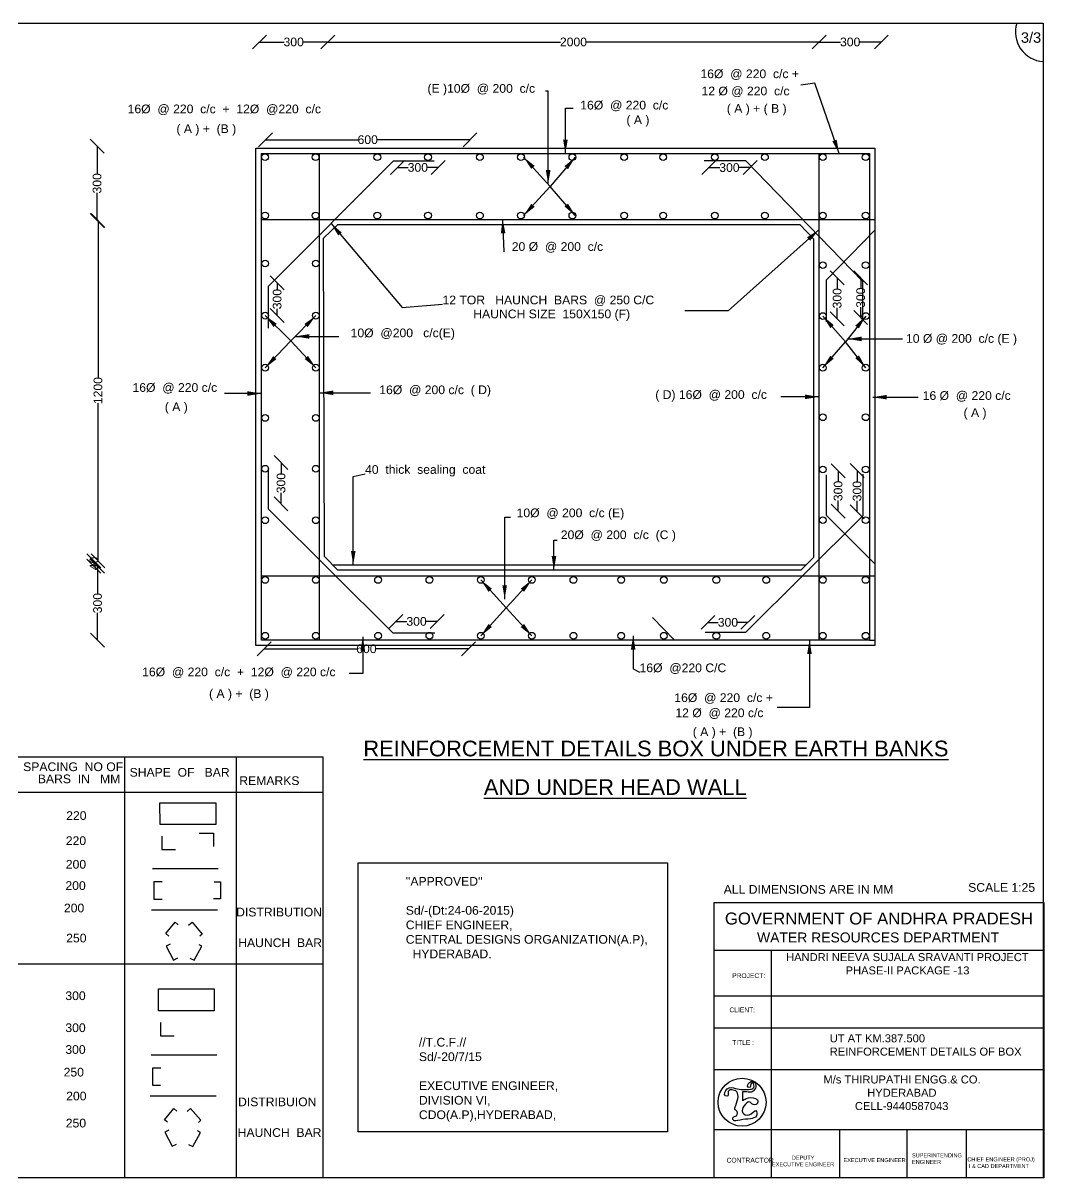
# Model space of a CAD drawing. Header units: millimetres. Extents: x 6083 to 11890, y 1796 to 5113.
# Drawn here: x 8959 to 11890, y 1796 to 5113 of the extents above; entities that cross this region are included whole.
import ezdxf

# ---------------------------------------------------------------- set-up
doc = ezdxf.new("R2010")
doc.units = ezdxf.units.MM
doc.header["$MEASUREMENT"] = 0
for name, color, linetype in [('DIMENSIONS', 7, 'Continuous'), ('DRAWING', 7, 'Continuous'), ('REF', 2, 'Continuous'), ('TEXT', 1, 'Continuous')]:
    doc.layers.add(name, color=color, linetype=linetype)
doc.styles.get("Standard").update_dxf_attribs({"font": 'arial.ttf', "height": 25})
doc.dimstyles.get("Standard").update_dxf_attribs({"dimtxt": 25, "dimasz": 40, "dimexe": 0.18, "dimexo": 0.0625, "dimgap": 0.09, "dimtad": 0, "dimdec": 0, "dimzin": 0, "dimdsep": 46, "dimtxsty": 'Standard', "dimblk": 'OBLIQUE', "dimcen": 0.09, "dimse1": 1, "dimse2": 1, "dimadec": 0, "dimazin": 0, "dimtfac": 1, "dimtdec": 0, "dimtofl": 0, "dimtmove": 0, "dimatfit": 3, "dimfxl": 1, "dimtolj": 1, "dimtzin": 0, "dimarcsym": 0})

# ---------------------------------------------------------------- blocks, each defined once
blk = doc.blocks.new('_Oblique')
at = {"color": 0, "linetype": 'ByBlock', "lineweight": -2}
blk.add_line((-0.5, -0.5), (0.5, 0.5), dxfattribs=at)
blk = doc.blocks.new('*D23')
at = {"layer": 'Defpoints', "color": 0}
for p in [(9638.3, 5058.4), (9834.3, 5058.4), (9834.3, 5058.4)]:
    blk.add_point(p, dxfattribs=at)
at = {"layer": 'DIMENSIONS', "color": 0, "lineweight": -2}
for p, q in [((9638.3, 5058.4), (9708.6, 5058.4)), ((9834.3, 5058.4), (9763.9, 5058.4))]:
    blk.add_line(p, q, dxfattribs=at)
at = {"layer": 'DIMENSIONS', "color": 0, "lineweight": -2, "xscale": 40, "yscale": 40, "zscale": 40, "rotation": 180}
blk.add_blockref('_Oblique', (9638.3, 5058.4), dxfattribs=at)
at = {"layer": 'DIMENSIONS', "color": 0, "lineweight": -2, "xscale": 40, "yscale": 40, "zscale": 40}
blk.add_blockref('_Oblique', (9834.3, 5058.4), dxfattribs=at)
at = {"layer": 'DIMENSIONS', "color": 0, "insert": (9736.3, 5058.4), "char_height": 25, "attachment_point": 5}
blk.add_mtext('\\A1;300', dxfattribs=at)
blk = doc.blocks.new('*D24')
at = {"layer": 'Defpoints', "color": 0}
for p in [(9834.3, 5058.4), (11244.8, 5058.4), (11244.8, 5058.4)]:
    blk.add_point(p, dxfattribs=at)
at = {"layer": 'DIMENSIONS', "color": 0, "lineweight": -2}
for p, q in [((9834.3, 5058.4), (10502, 5058.4)), ((11244.8, 5058.4), (10577.2, 5058.4))]:
    blk.add_line(p, q, dxfattribs=at)
at = {"layer": 'DIMENSIONS', "color": 0, "lineweight": -2, "xscale": 40, "yscale": 40, "zscale": 40, "rotation": 180}
blk.add_blockref('_Oblique', (9834.3, 5058.4), dxfattribs=at)
at = {"layer": 'DIMENSIONS', "color": 0, "lineweight": -2, "xscale": 40, "yscale": 40, "zscale": 40}
blk.add_blockref('_Oblique', (11244.8, 5058.4), dxfattribs=at)
at = {"layer": 'DIMENSIONS', "color": 0, "insert": (10539.6, 5058.4), "char_height": 25, "attachment_point": 5}
blk.add_mtext('\\A1;2000', dxfattribs=at)
blk = doc.blocks.new('*D25')
at = {"layer": 'Defpoints', "color": 0}
for p in [(11244.8, 5058.4), (11423.6, 5058.4), (11423.6, 5058.4)]:
    blk.add_point(p, dxfattribs=at)
at = {"layer": 'DIMENSIONS', "color": 0, "lineweight": -2}
for p, q in [((11244.8, 5058.4), (11306.6, 5058.4)), ((11423.6, 5058.4), (11361.9, 5058.4))]:
    blk.add_line(p, q, dxfattribs=at)
at = {"layer": 'DIMENSIONS', "color": 0, "lineweight": -2, "xscale": 40, "yscale": 40, "zscale": 40, "rotation": 180}
blk.add_blockref('_Oblique', (11244.8, 5058.4), dxfattribs=at)
at = {"layer": 'DIMENSIONS', "color": 0, "lineweight": -2, "xscale": 40, "yscale": 40, "zscale": 40}
blk.add_blockref('_Oblique', (11423.6, 5058.4), dxfattribs=at)
at = {"layer": 'DIMENSIONS', "color": 0, "insert": (11334.2, 5058.4), "char_height": 25, "attachment_point": 5}
blk.add_mtext('\\A1;300', dxfattribs=at)
blk = doc.blocks.new('*D26')
at = {"layer": 'Defpoints', "color": 0}
for p in [(9172.6, 4759), (9171.8, 4545.9), (9172.6, 4545.9)]:
    blk.add_point(p, dxfattribs=at)
at = {"layer": 'DIMENSIONS', "color": 0, "lineweight": -2}
for p, q in [((9171.8, 4759), (9171.8, 4680.1)), ((9171.8, 4545.9), (9171.8, 4624.8))]:
    blk.add_line(p, q, dxfattribs=at)
at = {"layer": 'DIMENSIONS', "color": 0, "lineweight": -2, "xscale": 40, "yscale": 40, "zscale": 40}
for p, rotation in [((9171.8, 4759), 90), ((9171.8, 4545.9), 270)]:
    blk.add_blockref('_Oblique', p, dxfattribs=dict(at, rotation=rotation))
at = {"layer": 'DIMENSIONS', "color": 0, "insert": (9171.8, 4652.5), "char_height": 25, "attachment_point": 5, "rotation": 90}
blk.add_mtext('\\A1;300', dxfattribs=at)
blk = doc.blocks.new('*D27')
at = {"layer": 'Defpoints', "color": 0}
for p in [(9171.8, 4545.9), (9171.8, 3568.4), (9174.5, 3568.4)]:
    blk.add_point(p, dxfattribs=at)
at = {"layer": 'DIMENSIONS', "color": 0, "lineweight": -2}
for p, q in [((9174.5, 4545.9), (9174.5, 4093.4)), ((9174.5, 3568.4), (9174.5, 4021))]:
    blk.add_line(p, q, dxfattribs=at)
at = {"layer": 'DIMENSIONS', "color": 0, "lineweight": -2, "xscale": 40, "yscale": 40, "zscale": 40}
for p, rotation in [((9174.5, 4545.9), 90), ((9174.5, 3568.4), 270)]:
    blk.add_blockref('_Oblique', p, dxfattribs=dict(at, rotation=rotation))
at = {"layer": 'DIMENSIONS', "color": 0, "insert": (9174.5, 4057.2), "char_height": 25, "attachment_point": 5, "rotation": 90}
blk.add_mtext('\\A1;1200', dxfattribs=at)
blk = doc.blocks.new('*D28')
at = {"layer": 'Defpoints', "color": 0}
for p in [(9162.8, 3553.1), (9174.5, 3568.4), (9174.5, 3553.1)]:
    blk.add_point(p, dxfattribs=at)
at = {"layer": 'DIMENSIONS', "color": 0, "lineweight": -2}
blk.add_line((9162.8, 3568.4), (9162.8, 3553.1), dxfattribs=at)
at = {"layer": 'DIMENSIONS', "color": 0, "lineweight": -2, "xscale": 40, "yscale": 40, "zscale": 40}
for p, rotation in [((9162.8, 3568.4), 90), ((9162.8, 3553.1), 270)]:
    blk.add_blockref('_Oblique', p, dxfattribs=dict(at, rotation=rotation))
at = {"layer": 'DIMENSIONS', "color": 0, "insert": (9162.8, 3560.8), "char_height": 25, "attachment_point": 5, "rotation": 90}
blk.add_mtext('\\A1;40', dxfattribs=at)
blk = doc.blocks.new('*D29')
at = {"layer": 'Defpoints', "color": 0}
for p in [(9174.5, 3553.1), (9173.3, 3340.4), (9174.5, 3340.4)]:
    blk.add_point(p, dxfattribs=at)
at = {"layer": 'DIMENSIONS', "color": 0, "lineweight": -2}
for p, q in [((9173.3, 3553.1), (9173.3, 3474.4)), ((9173.3, 3340.4), (9173.3, 3419.1))]:
    blk.add_line(p, q, dxfattribs=at)
at = {"layer": 'DIMENSIONS', "color": 0, "lineweight": -2, "xscale": 40, "yscale": 40, "zscale": 40}
for p, rotation in [((9173.3, 3553.1), 90), ((9173.3, 3340.4), 270)]:
    blk.add_blockref('_Oblique', p, dxfattribs=dict(at, rotation=rotation))
at = {"layer": 'DIMENSIONS', "color": 0, "insert": (9173.3, 3446.8), "char_height": 25, "attachment_point": 5, "rotation": 90}
blk.add_mtext('\\A1;300', dxfattribs=at)
blk = doc.blocks.new('*D30')
at = {"layer": 'Defpoints', "color": 0}
for p in [(9655.2, 4781.1), (10242.6, 4781.1), (10242.6, 4777.8)]:
    blk.add_point(p, dxfattribs=at)
at = {"layer": 'DIMENSIONS', "color": 0, "lineweight": -2}
for p, q in [((9655.2, 4777.8), (9921.2, 4777.8)), ((10242.6, 4777.8), (9976.6, 4777.8))]:
    blk.add_line(p, q, dxfattribs=at)
at = {"layer": 'DIMENSIONS', "color": 0, "lineweight": -2, "xscale": 40, "yscale": 40, "zscale": 40, "rotation": 180}
blk.add_blockref('_Oblique', (9655.2, 4777.8), dxfattribs=at)
at = {"layer": 'DIMENSIONS', "color": 0, "lineweight": -2, "xscale": 40, "yscale": 40, "zscale": 40}
blk.add_blockref('_Oblique', (10242.6, 4777.8), dxfattribs=at)
at = {"layer": 'DIMENSIONS', "color": 0, "insert": (9948.9, 4777.8), "char_height": 25, "attachment_point": 5}
blk.add_mtext('\\A1;600', dxfattribs=at)
blk = doc.blocks.new('*D40')
at = {"layer": 'Defpoints', "color": 0}
for p in [(10034.5, 4726.3), (10151.1, 4726.3), (10151.1, 4698.1)]:
    blk.add_point(p, dxfattribs=at)
at = {"layer": 'DIMENSIONS', "color": 0, "lineweight": -2}
for p, q in [((10034.5, 4698.1), (10065.1, 4698.1)), ((10151.1, 4698.1), (10120.4, 4698.1))]:
    blk.add_line(p, q, dxfattribs=at)
at = {"layer": 'DIMENSIONS', "color": 0, "lineweight": -2, "xscale": 40, "yscale": 40, "zscale": 40, "rotation": 180}
blk.add_blockref('_Oblique', (10034.5, 4698.1), dxfattribs=at)
at = {"layer": 'DIMENSIONS', "color": 0, "lineweight": -2, "xscale": 40, "yscale": 40, "zscale": 40}
blk.add_blockref('_Oblique', (10151.1, 4698.1), dxfattribs=at)
at = {"layer": 'DIMENSIONS', "color": 0, "insert": (10092.8, 4698.1), "char_height": 25, "attachment_point": 5}
blk.add_mtext('\\A1;300', dxfattribs=at)
blk = doc.blocks.new('*D41')
at = {"layer": 'Defpoints', "color": 0}
for p in [(9675.5, 4367), (9675.5, 4273), (9688.8, 4273)]:
    blk.add_point(p, dxfattribs=at)
at = {"layer": 'DIMENSIONS', "color": 0, "lineweight": -2}
for p, q in [((9688.8, 4367), (9688.8, 4347.6)), ((9688.8, 4273), (9688.8, 4292.3))]:
    blk.add_line(p, q, dxfattribs=at)
at = {"layer": 'DIMENSIONS', "color": 0, "lineweight": -2, "xscale": 40, "yscale": 40, "zscale": 40}
for p, rotation in [((9688.8, 4367), 90), ((9688.8, 4273), 270)]:
    blk.add_blockref('_Oblique', p, dxfattribs=dict(at, rotation=rotation))
at = {"layer": 'DIMENSIONS', "color": 0, "insert": (9688.8, 4320), "char_height": 25, "attachment_point": 5, "rotation": 90}
blk.add_mtext('\\A1;300', dxfattribs=at)
blk = doc.blocks.new('*D31')
at = {"layer": 'Defpoints', "color": 0}
for p in [(9700.4, 3850.9), (9700, 3732.3), (9700.4, 3732.3)]:
    blk.add_point(p, dxfattribs=at)
at = {"layer": 'DIMENSIONS', "color": 0, "lineweight": -2}
for p, q in [((9700, 3850.9), (9700, 3819.2)), ((9700, 3732.3), (9700, 3763.9))]:
    blk.add_line(p, q, dxfattribs=at)
at = {"layer": 'DIMENSIONS', "color": 0, "lineweight": -2, "xscale": 40, "yscale": 40, "zscale": 40}
for p, rotation in [((9700, 3850.9), 90), ((9700, 3732.3), 270)]:
    blk.add_blockref('_Oblique', p, dxfattribs=dict(at, rotation=rotation))
at = {"layer": 'DIMENSIONS', "color": 0, "insert": (9700, 3791.6), "char_height": 25, "attachment_point": 5, "rotation": 90}
blk.add_mtext('\\A1;300', dxfattribs=at)
blk = doc.blocks.new('*D32')
at = {"layer": 'Defpoints', "color": 0}
for p in [(10928.3, 4699.6), (11046.8, 4699.6), (11046.8, 4697.7)]:
    blk.add_point(p, dxfattribs=at)
at = {"layer": 'DIMENSIONS', "color": 0, "lineweight": -2}
for p, q in [((10928.3, 4697.7), (10959.9, 4697.7)), ((11046.8, 4697.7), (11015.2, 4697.7))]:
    blk.add_line(p, q, dxfattribs=at)
at = {"layer": 'DIMENSIONS', "color": 0, "lineweight": -2, "xscale": 40, "yscale": 40, "zscale": 40, "rotation": 180}
blk.add_blockref('_Oblique', (10928.3, 4697.7), dxfattribs=at)
at = {"layer": 'DIMENSIONS', "color": 0, "lineweight": -2, "xscale": 40, "yscale": 40, "zscale": 40}
blk.add_blockref('_Oblique', (11046.8, 4697.7), dxfattribs=at)
at = {"layer": 'DIMENSIONS', "color": 0, "insert": (10987.5, 4697.7), "char_height": 25, "attachment_point": 5}
blk.add_mtext('\\A1;300', dxfattribs=at)
blk = doc.blocks.new('*D33')
at = {"layer": 'Defpoints', "color": 0}
for p in [(11360.9, 4380.9), (11360.9, 4267.3), (11364.3, 4267.3)]:
    blk.add_point(p, dxfattribs=at)
at = {"layer": 'DIMENSIONS', "color": 0, "lineweight": -2}
for p, q in [((11364.3, 4380.9), (11364.3, 4351.8)), ((11364.3, 4267.3), (11364.3, 4296.5))]:
    blk.add_line(p, q, dxfattribs=at)
at = {"layer": 'DIMENSIONS', "color": 0, "lineweight": -2, "xscale": 40, "yscale": 40, "zscale": 40}
for p, rotation in [((11364.3, 4380.9), 90), ((11364.3, 4267.3), 270)]:
    blk.add_blockref('_Oblique', p, dxfattribs=dict(at, rotation=rotation))
at = {"layer": 'DIMENSIONS', "color": 0, "insert": (11364.3, 4324.1), "char_height": 25, "attachment_point": 5, "rotation": 90}
blk.add_mtext('\\A1;300', dxfattribs=at)
blk = doc.blocks.new('*D34')
at = {"layer": 'Defpoints', "color": 0}
for p in [(11297.9, 4381.2), (11296.7, 4263.6), (11297.9, 4263.6)]:
    blk.add_point(p, dxfattribs=at)
at = {"layer": 'DIMENSIONS', "color": 0, "lineweight": -2}
for p, q in [((11296.7, 4381.2), (11296.7, 4350.1)), ((11296.7, 4263.6), (11296.7, 4294.7))]:
    blk.add_line(p, q, dxfattribs=at)
at = {"layer": 'DIMENSIONS', "color": 0, "lineweight": -2, "xscale": 40, "yscale": 40, "zscale": 40}
for p, rotation in [((11296.7, 4381.2), 90), ((11296.7, 4263.6), 270)]:
    blk.add_blockref('_Oblique', p, dxfattribs=dict(at, rotation=rotation))
at = {"layer": 'DIMENSIONS', "color": 0, "insert": (11296.7, 4322.4), "char_height": 25, "attachment_point": 5, "rotation": 90}
blk.add_mtext('\\A1;300', dxfattribs=at)
blk = doc.blocks.new('*D35')
at = {"layer": 'Defpoints', "color": 0}
for p in [(11295.8, 3827), (11295.8, 3710.8), (11299.5, 3710.8)]:
    blk.add_point(p, dxfattribs=at)
at = {"layer": 'DIMENSIONS', "color": 0, "lineweight": -2}
for p, q in [((11299.5, 3827), (11299.5, 3796.5)), ((11299.5, 3710.8), (11299.5, 3741.2))]:
    blk.add_line(p, q, dxfattribs=at)
at = {"layer": 'DIMENSIONS', "color": 0, "lineweight": -2, "xscale": 40, "yscale": 40, "zscale": 40}
for p, rotation in [((11299.5, 3827), 90), ((11299.5, 3710.8), 270)]:
    blk.add_blockref('_Oblique', p, dxfattribs=dict(at, rotation=rotation))
at = {"layer": 'DIMENSIONS', "color": 0, "insert": (11299.5, 3768.9), "char_height": 25, "attachment_point": 5, "rotation": 90}
blk.add_mtext('\\A1;300', dxfattribs=at)
blk = doc.blocks.new('*D36')
at = {"layer": 'Defpoints', "color": 0}
for p in [(11359.8, 3827.8), (11354, 3709.1), (11359.8, 3709.1)]:
    blk.add_point(p, dxfattribs=at)
at = {"layer": 'DIMENSIONS', "color": 0, "lineweight": -2}
for p, q in [((11354, 3827.8), (11354, 3796.1)), ((11354, 3709.1), (11354, 3740.8))]:
    blk.add_line(p, q, dxfattribs=at)
at = {"layer": 'DIMENSIONS', "color": 0, "lineweight": -2, "xscale": 40, "yscale": 40, "zscale": 40}
for p, rotation in [((11354, 3827.8), 90), ((11354, 3709.1), 270)]:
    blk.add_blockref('_Oblique', p, dxfattribs=dict(at, rotation=rotation))
at = {"layer": 'DIMENSIONS', "color": 0, "insert": (11354, 3768.5), "char_height": 25, "attachment_point": 5, "rotation": 90}
blk.add_mtext('\\A1;300', dxfattribs=at)
blk = doc.blocks.new('*D37')
at = {"layer": 'Defpoints', "color": 0}
for p in [(10029.8, 3392), (10148.4, 3394.2), (10148.4, 3392)]:
    blk.add_point(p, dxfattribs=at)
at = {"layer": 'DIMENSIONS', "color": 0, "lineweight": -2}
for p, q in [((10029.8, 3394.2), (10061.5, 3394.2)), ((10148.4, 3394.2), (10116.8, 3394.2))]:
    blk.add_line(p, q, dxfattribs=at)
at = {"layer": 'DIMENSIONS', "color": 0, "lineweight": -2, "xscale": 40, "yscale": 40, "zscale": 40, "rotation": 180}
blk.add_blockref('_Oblique', (10029.8, 3394.2), dxfattribs=at)
at = {"layer": 'DIMENSIONS', "color": 0, "lineweight": -2, "xscale": 40, "yscale": 40, "zscale": 40}
blk.add_blockref('_Oblique', (10148.4, 3394.2), dxfattribs=at)
at = {"layer": 'DIMENSIONS', "color": 0, "insert": (10089.1, 3394.2), "char_height": 25, "attachment_point": 5}
blk.add_mtext('\\A1;300', dxfattribs=at)
blk = doc.blocks.new('*D38')
at = {"layer": 'Defpoints', "color": 0}
for p in [(10925.8, 3390.3), (11040.5, 3391.6), (11040.5, 3390.3)]:
    blk.add_point(p, dxfattribs=at)
at = {"layer": 'DIMENSIONS', "color": 0, "lineweight": -2}
for p, q in [((10925.8, 3391.6), (10955.5, 3391.6)), ((11040.5, 3391.6), (11010.8, 3391.6))]:
    blk.add_line(p, q, dxfattribs=at)
at = {"layer": 'DIMENSIONS', "color": 0, "lineweight": -2, "xscale": 40, "yscale": 40, "zscale": 40, "rotation": 180}
blk.add_blockref('_Oblique', (10925.8, 3391.6), dxfattribs=at)
at = {"layer": 'DIMENSIONS', "color": 0, "lineweight": -2, "xscale": 40, "yscale": 40, "zscale": 40}
blk.add_blockref('_Oblique', (11040.5, 3391.6), dxfattribs=at)
at = {"layer": 'DIMENSIONS', "color": 0, "insert": (10983.1, 3391.6), "char_height": 25, "attachment_point": 5}
blk.add_mtext('\\A1;300', dxfattribs=at)
blk = doc.blocks.new('*D39')
at = {"layer": 'Defpoints', "color": 0}
for p in [(9651.8, 3318.3), (10238.5, 3318.3), (10238.5, 3315.6)]:
    blk.add_point(p, dxfattribs=at)
at = {"layer": 'DIMENSIONS', "color": 0, "lineweight": -2}
for p, q in [((9651.8, 3315.6), (9917.4, 3315.6)), ((10238.5, 3315.6), (9972.9, 3315.6))]:
    blk.add_line(p, q, dxfattribs=at)
at = {"layer": 'DIMENSIONS', "color": 0, "lineweight": -2, "xscale": 40, "yscale": 40, "zscale": 40, "rotation": 180}
blk.add_blockref('_Oblique', (9651.8, 3315.6), dxfattribs=at)
at = {"layer": 'DIMENSIONS', "color": 0, "lineweight": -2, "xscale": 40, "yscale": 40, "zscale": 40}
blk.add_blockref('_Oblique', (10238.5, 3315.6), dxfattribs=at)
at = {"layer": 'DIMENSIONS', "color": 0, "insert": (9945.1, 3315.6), "char_height": 25, "attachment_point": 5}
blk.add_mtext('\\A1;600', dxfattribs=at)

msp = doc.modelspace()

# ---------------------------------------------------------------- linework, layer by layer
at = {"layer": 'DRAWING', "color": 0}
for points in [[(9628, 4753.4), (11404.9, 4753.4), (11404.9, 3325.3), (9628, 3325.3)], [(9643.5, 4737.9), (11389.4, 4737.9), (11389.4, 3340.8), (9643.5, 3340.8)], [(9921.5, 2700.7), (10809.7, 2700.7), (10809.7, 1928.5), (9921.5, 1928.5)]]:
    msp.add_lwpolyline(points, close=True, dxfattribs=at)
for points in [[(9663.8, 4236.2), (9663.8, 4357.6), (10023.2, 4717.3), (10139.9, 4717.3)], [(9809.8, 4737.9), (9809.8, 3340.8)], [(10914.8, 4718.1), (11034, 4718.1), (11369.3, 4371.2), (11369.3, 4257.7)], [(11244.4, 4737.9), (11244.4, 3340.8)], [(9643.5, 4549.1), (11404.9, 4549.1)], [(9821.6, 4494.7), (9862.7, 4534.1), (11189.5, 4534.1), (11229, 4493.4), (11229, 3577.5), (11192.7, 3541.9), (9863, 3541.9), (9824.9, 3580.5), (9821.6, 4494.7)], [(11266, 4254.7), (11266, 4375.4), (11404.9, 4517.6)], [(10141.7, 3360.4), (10021.5, 3360.4), (9663.9, 3717.1), (9663.9, 3835.6)], [(11370.5, 3817.2), (11370.5, 3697.1), (11033.6, 3362.1), (10917.6, 3362.1)], [(11265.4, 3814.9), (11265.4, 3699.5), (11404.9, 3559.6)], [(9848.7, 3556.4), (11207.5, 3556.4)], [(9643.5, 3524.9), (11404.9, 3524.9)], [(10766.6, 3405.9), (10830.1, 3340.8)], [(11389.4, 3340.8), (11404.9, 3340.8)], [(8303.1, 3005.4), (9819.9, 3005.4)], [(9250.8, 3005.4), (9250.8, 1796.1)], [(9571.1, 3005.4), (9571.1, 1796.1)], [(9819.9, 3005.4), (9819.9, 1796.1)], [(8303.1, 2903.7), (9819.9, 2903.7)], [(9352, 2873.6), (9512.4, 2873.6), (9512.4, 2811), (9352.5, 2811), (9352, 2873.6)], [(9465.4, 2786.3), (9506.5, 2786.3), (9506.5, 2748.2)], [(9357.7, 2777.3), (9357.7, 2738.9), (9397.1, 2738.9)], [(9331.1, 2684.3), (9519.3, 2684.3)], [(9359, 2646.4), (9335.2, 2646.4), (9335.2, 2597), (9358.3, 2597)], [(9507.6, 2646.3), (9526.2, 2646.3), (9526.2, 2597.7), (9506.3, 2597.7)], [(9328.1, 2566.2), (9517.5, 2566.2)], [(9378.3, 2490.7), (9369.6, 2497.9), (9396.5, 2530.1), (9404.8, 2523.1)], [(9434.4, 2522), (9444.5, 2530.6), (9473.9, 2496.3), (9466.6, 2490.1)], [(9381.5, 2467.7), (9370.4, 2461.9), (9391.1, 2421.7), (9403.9, 2428.3)], [(9438.4, 2427), (9450.3, 2421.6), (9472.6, 2461.2), (9464.5, 2465.7)], [(8303.1, 2410.9), (9819.9, 2410.9)], [(9348, 2338.6), (9508.4, 2338.6), (9508.4, 2276.1), (9348.5, 2276.1), (9348, 2338.6)], [(9353.7, 2242.4), (9353.7, 2203.9), (9393.2, 2203.9)], [(9327.1, 2149.3), (9515.4, 2149.3)], [(9355, 2111.4), (9331.2, 2111.4), (9331.2, 2062.1), (9354.3, 2062.1)], [(9324.2, 2031.3), (9513.5, 2031.3)], [(9374.3, 1955.7), (9365.7, 1962.9), (9392.5, 1995.1), (9400.9, 1988.2)], [(9430.5, 1987), (9440.5, 1995.7), (9469.9, 1961.4), (9462.7, 1955.2)], [(9377.5, 1932.7), (9366.4, 1927), (9387.1, 1886.8), (9399.9, 1893.4)], [(9434.4, 1892.1), (9446.3, 1886.7), (9468.6, 1926.2), (9460.6, 1930.8)]]:
    msp.add_lwpolyline(points, dxfattribs=at)
for centre in [(9654.1, 4727.8), (9799.3, 4727.8), (9976.4, 4727.8), (10122, 4727.8), (10271.1, 4727.8), (10388.9, 4727.8), (10536.5, 4727.8), (10685.1, 4727.8), (10797.3, 4727.8), (10945.4, 4727.8), (11089.4, 4727.8), (11255.7, 4727.8), (11378.7, 4727.8), (9654.1, 4559.8), (9799.3, 4559.8), (9976.4, 4559.8), (10122, 4559.8), (10271.1, 4559.8), (10388.9, 4559.8), (10536.5, 4559.8), (10685.1, 4559.8), (10797.3, 4559.8), (10945.4, 4559.8), (11089.4, 4559.8), (11255.7, 4559.8), (11378.7, 4559.8), (9654.6, 4422.2), (9799.9, 4422.2), (11255.7, 4417.4), (11378.7, 4417.4), (9654.6, 4272.5), (9799.9, 4272.5), (11255.7, 4271.2), (11378.7, 4271.2), (9654.6, 4123), (9799.9, 4123), (11255.7, 4123), (11378.7, 4123), (9654.6, 3978.8), (9799.9, 3978.8), (11255.7, 3980.6), (11378.7, 3980.6), (9654.6, 3832.9), (9799.9, 3832.9), (11255.7, 3830.6), (11378.7, 3830.6), (9654.6, 3684.9), (9799.9, 3684.9), (11255.7, 3685.2), (11378.7, 3685.2), (9654.6, 3513.4), (9799.9, 3513.4), (9978.7, 3513.4), (10126.1, 3513.4), (10273.8, 3513.4), (10420, 3513.4), (10539.4, 3513.4), (10676.7, 3513.4), (10799.1, 3513.4), (10949.8, 3513.4), (11093.1, 3513.4), (11255.7, 3513.4), (11378.7, 3513.4), (9654.6, 3353.1), (9799.9, 3353.1), (9978.7, 3353.1), (10126.1, 3353.1), (10273.8, 3353.1), (10420, 3353.1), (10539.4, 3353.1), (10676.7, 3353.1), (10799.1, 3353.1), (10949.8, 3353.1), (11093.1, 3353.1), (11255.7, 3353.1), (11378.7, 3353.1)]:
    msp.add_circle(centre, 9.69, dxfattribs=at)
msp.add_arc((11894.3, 5087.7), 85.9, 163.0332, 265.9311, dxfattribs=at)
at = {"layer": 'REF', "color": 0}
msp.add_lwpolyline([(6083, 5112.7), (11888.2, 5112.7), (11888.2, 1796.1), (6083, 1796.1)], close=True, dxfattribs=at)
at = {"layer": 'TEXT', "color": 0}
msp.add_lwpolyline([(10943.6, 2587.4), (11890.3, 2587.4), (11890.3, 1796.1), (10943.6, 1796.1)], close=True, dxfattribs=at)
for points in [[(10943.6, 2450.1), (11890.3, 2450.1)], [(11107.5, 2450.1), (11107.5, 1796.1)], [(10943.6, 2318.8), (11890.3, 2318.8)], [(10943.6, 2227.1), (11890.3, 2227.1)], [(10943.6, 2107.2), (11890.3, 2107.2)], [(11024.5, 2043.5), (11024.5, 2017.7)], [(10943.6, 1934.7), (11890.3, 1934.7)], [(11303.6, 1934.7), (11303.6, 1796.1)], [(11498.2, 1796.1), (11498.2, 1934.7)], [(11667.6, 1934.7), (11667.6, 1796.1)]]:
    msp.add_lwpolyline(points, dxfattribs=at)
msp.add_circle((11023.8, 2013.5), 68.9, dxfattribs=at)
for points in [[(10989.8, 2049), (10984.1, 2044.5), (10983, 2031.3), (10976, 2031.7), (10981.4, 2052.2), (11005.1, 2053.1), (11047.8, 2050.8), (11057.3, 2055.6), (11054.1, 2068.9), (11047.6, 2061.9), (11046.9, 2056.7), (11040.8, 2057.1), (11045.3, 2070.4), (11055.2, 2072.1), (11062.5, 2066.3), (11059.6, 2049.5), (11049.8, 2042.7), (11033.2, 2043.3), (11024.5, 2043.5)], [(11024.5, 2017.7), (11035.3, 2023.7), (11062.7, 2023.7), (11068.6, 2018.3), (11067.1, 2009), (11051.9, 2009), (11046.6, 2013.6), (11029.3, 2003), (11025.3, 1984.3), (11043.9, 1976.9), (11063.6, 1989.2), (11064.7, 1974.7), (11048, 1965.8), (11018.1, 1962.3), (10997.6, 1963.4), (10997.9, 1970.3), (11007.6, 1974.7), (11007.2, 1990), (11003.8, 1992), (11005.7, 2004.4), (11005.4, 2046), (10989.8, 2049)]]:
    msp.add_spline(points, degree=3, dxfattribs=at)

# ---------------------------------------------------------------- texts
at = {"layer": 'DIMENSIONS', "color": 0}
for s, p in [('ALL DIMENSIONS ARE IN MM    ', (10971, 2612.1)), ('SCALE 1:25', (11672.9, 2617.8))]:
    msp.add_text(s, height=25, dxfattribs=at).set_placement(p)
at = {"layer": 'DRAWING', "color": 0}
msp.add_text('3/3', height=30, dxfattribs=at).set_placement((11824.3, 5056.1))
at = {"layer": 'TEXT', "color": 0}
for s, height, p in [('16Ø  @ 220  c/c +', 25, (10904.2, 4954.6)), ('(E )10Ø  @ 200  c/c', 25, (10120.4, 4912.6)), ('12 Ø @ 220  c/c', 25, (10907.2, 4905.2)), ('16Ø  @ 220  c/c  +  12Ø  @220  c/c', 25, (9259.6, 4853.7)), ('16Ø  @ 220  c/c', 25, (10559.2, 4864.6)), ('( A ) + ( B )', 25, (10979.9, 4855)), ('( A )', 25, (10691.7, 4822.6)), ('( A ) +  (B )', 25, (9399.6, 4796.9)), ('20 Ø  @ 200  c/c', 25, (10362.5, 4458.4)), ('12 TOR   HAUNCH  BARS  @ 250 C/C', 25, (10163.6, 4305)), ('HAUNCH SIZE  150X150 (F)', 25, (10252, 4265)), ('10Ø  @200   c/c(E)', 25, (9899.9, 4210.5)), ('10 Ø @ 200  c/c (E )', 25, (11494.4, 4194.5)), ('16Ø  @ 220 c/c', 25, (9273.6, 4053.6)), ('16Ø  @ 200 c/c  ( D)', 25, (9982.1, 4047)), ('( D) 16Ø  @ 200  c/c', 25, (10774.5, 4033.4)), ('16 Ø  @ 220 c/c', 25, (11542.3, 4030.5)), ('( A )', 25, (9366.3, 3998.3)), ('( A )', 25, (11659.7, 3981.5)), ('40  thick  sealing  coat', 25, (9941.3, 3818.2)), ('10Ø  @ 200  c/c (E)', 25, (10376.4, 3693.6)), ('20Ø  @ 200  c/c  (C )', 25, (10503.3, 3630.7)), ('16Ø  @ 220  c/c  +  12Ø  @ 220 c/c', 25, (9301.3, 3236.8)), ('16Ø  @220 C/C', 25, (10729.4, 3248.5)), ('( A ) +  (B )', 25, (9493.3, 3174.5)), ('16Ø  @ 220  c/c +', 25, (10829.2, 3162.9)), ('12 Ø  @ 220 c/c', 25, (10832.3, 3119.3)), ('( A ) +  (B )', 25, (10882.2, 3064.9)), ('%%UREINFORCEMENT DETAILS BOX UNDER EARTH BANKS', 45, (9936.3, 3006.8)), ('SPACING  NO OF', 25, (8959.6, 2964.4)), ('BARS  IN   MM', 25, (9001.8, 2929.6)), ('SHAPE  OF   BAR', 25, (9265.2, 2948.4)), ('REMARKS', 25, (9580.2, 2924.4)), ('%%UAND UNDER HEAD WALL', 45, (10282.3, 2896)), ('220', 25, (9083.2, 2824.1)), ('220', 25, (9082.1, 2752)), ('200', 25, (9082.1, 2684.3)), ('200', 25, (9081, 2623.1)), ('200', 25, (9076.7, 2558.7)), ('DISTRIBUTION', 25, (9571.1, 2547)), ('250', 25, (9083.2, 2472.4)), ('HAUNCH  BAR', 25, (9577, 2459)), ('300', 25, (9080.8, 2306.8)), ('300', 25, (9080.8, 2214.9)), ('300', 25, (9080.8, 2152.3)), ('250', 25, (9075.8, 2087.3)), ('200', 25, (9083.2, 2018.7)), ('DISTRIBUION ', 25, (9576.6, 2001.9)), ('250', 25, (9082, 1940.9)), ('HAUNCH  BAR', 25, (9575.5, 1913.8))]:
    msp.add_text(s, height=height, dxfattribs=at).set_placement(p)
at = {"layer": 'TEXT', "color": 0, "attachment_point": 1}
for s, insert, char_height, width in [("''APPROVED''\\P \\PSd/-(Dt:24-06-2015) \\PCHIEF ENGINEER, \\PCENTRAL DESIGNS ORGANIZATION(A.P), \\P  HYDERABAD.", (10058.2, 2660.3), 25, 1251.069), ('\\pi18.524;{\\H1.5x;GOVERNMENT OF ANDHRA PRADESH}  \\P\\pi110.8;{\\H1.25x;WATER RESOURCES DEPARTMENT }', (10955.9, 2558.2), 22.89, 915.428), ('\\pi1.6004;HANDRI NEEVA SUJALA SRAVANTI PROJECT \\P\\pi172.52;PHASE-II PACKAGE -13', (11148.5, 2441.6), 22.89, 696.539), ('PROJECT:', (10995.3, 2383.8), 13.73, 140.893), ('CLIENT:', (10987.5, 2285.6), 13.73, 140.893), ('//T.C.F.// \\PSd/-20/7/15 \\P\\PEXECUTIVE ENGINEER, \\PDIVISION VI, \\PCDO(A.P),HYDERABAD,', (10095.9, 2198.3), 25, 1251.069), ('TITLE :', (10995.3, 2191.7), 13.73, 140.893), ('UT AT KM.387.500 \\PREINFORCEMENT DETAILS OF BOX ', (11275.4, 2208.4), 22.89, 559.667), ('\\pi2.5763;M/s THIRUPATHI ENGG.& CO. \\P\\pi128.25;HYDERABAD   \\P\\pi92.911;CELL-9440587043', (11254.8, 2090.2), 22.89, 451.259), ('\\pi102.12;DEPUTY \\P\\pi45.312;EXECUTIVE ENGINEER ', (11064.4, 1859.9), 11.445, 267.733), ('SUPERINTENDING \\PENGINEER ', (11511.6, 1866.6), 11.445, 142.139), ('CONTRACTOR ', (10979.3, 1853.8), 13.734, 140.893), ('EXECUTIVE ENGINEER', (11314.8, 1852.8), 11.445, 178.488), ('CHIEF ENGINEER (PROJ)\\P I & CAD DEPARTMENT ', (11670.5, 1855), 11.445, 193.189)]:
    msp.add_mtext(s, dxfattribs=dict(at, insert=insert, char_height=char_height, width=width))

# ---------------------------------------------------------------- dimensions: what is measured, and where the dimension line sits
at = {"layer": 'DIMENSIONS', "color": 0}
for base, p1, p2, text, picture, middle in [((9834.3, 5058.4), (9638.3, 5058.4), (9834.3, 5058.4), '300', '*D23', (9736.3, 5058.4)), ((11244.8, 5058.4), (9834.3, 5058.4), (11244.8, 5058.4), '2000', '*D24', (10539.6, 5058.4)), ((11423.6, 5058.4), (11244.8, 5058.4), (11423.6, 5058.4), '300', '*D25', (11334.2, 5058.4)), ((10242.6, 4777.8), (9655.2, 4781.1), (10242.6, 4781.1), '600', '*D30', (9948.9, 4777.8)), ((10151.1, 4698.1), (10034.5, 4726.3), (10151.1, 4726.3), '300', '*D40', (10092.8, 4698.1)), ((11046.8, 4697.7), (10928.3, 4699.6), (11046.8, 4699.6), '300', '*D32', (10987.5, 4697.7)), ((10148.4, 3394.2), (10029.8, 3392), (10148.4, 3392), '300', '*D37', (10089.1, 3394.2)), ((11040.5, 3391.6), (10925.8, 3390.3), (11040.5, 3390.3), '300', '*D38', (10983.1, 3391.6)), ((10238.5, 3315.6), (9651.8, 3318.3), (10238.5, 3318.3), '600', '*D39', (9945.1, 3315.6))]:
    dim = msp.add_linear_dim(base=base, p1=p1, p2=p2, text=text, dimstyle='Standard', dxfattribs=at)
    dim.commit()
    dim.dimension.update_dxf_attribs({"geometry": picture, "text_midpoint": middle})
for base, p1, p2, text, picture, middle in [((9171.8, 4545.9), (9172.6, 4759), (9172.6, 4545.9), '300', '*D26', (9171.8, 4652.5)), ((9174.5, 3568.4), (9171.8, 4545.9), (9171.8, 3568.4), '1200', '*D27', (9174.5, 4057.2)), ((9688.8, 4273), (9675.5, 4367), (9675.5, 4273), '300', '*D41', (9688.8, 4320)), ((11296.7, 4263.6), (11297.9, 4381.2), (11297.9, 4263.6), '300', '*D34', (11296.7, 4322.4)), ((11364.3, 4267.3), (11360.9, 4380.9), (11360.9, 4267.3), '300', '*D33', (11364.3, 4324.1)), ((9700, 3732.3), (9700.4, 3850.9), (9700.4, 3732.3), '300', '*D31', (9700, 3791.6)), ((11354, 3709.1), (11359.8, 3827.8), (11359.8, 3709.1), '300', '*D36', (11354, 3768.5)), ((11299.5, 3710.8), (11295.8, 3827), (11295.8, 3710.8), '300', '*D35', (11299.5, 3768.9)), ((9173.3, 3340.4), (9174.5, 3553.1), (9174.5, 3340.4), '300', '*D29', (9173.3, 3446.8))]:
    dim = msp.add_linear_dim(base=base, p1=p1, p2=p2, angle=90, text=text, dimstyle='Standard', dxfattribs=at)
    dim.commit()
    dim.dimension.update_dxf_attribs({"geometry": picture, "text_midpoint": middle})
dim = msp.add_linear_dim(base=(9162.8, 3553.1), p1=(9174.5, 3568.4), p2=(9174.5, 3553.1), angle=90, text='40', dimstyle='Standard', dxfattribs=at)
dim.commit()
dim.dimension.update_dxf_attribs({"geometry": '*D28', "text_midpoint": (9162.8, 3560.8), "dimtype": 160})

# ---------------------------------------------------------------- leaders
for points in [[(10467, 4650.5), (10467, 4917.6), (10459.2, 4917.6)], [(11302.2, 4737.9), (11232.7, 4940), (11192.1, 4934.2)], [(10516.5, 4737.9), (10516.5, 4868), (10538.4, 4868)], [(10336.2, 4549.1), (10339.4, 4456.1)], [(9843.5, 4537.5), (10047.4, 4296.1), (10163.6, 4305)], [(11244.4, 4519.2), (10984.1, 4285.9), (10859.3, 4285.9)], [(9741.1, 4212.9), (9866.3, 4212.9)], [(11327.1, 4205.7), (11484.3, 4205.7)], [(9809.8, 4050.9), (9957.3, 4050.9)], [(11244.4, 4039.3), (11135.3, 4039.3)], [(11399.3, 4038.3), (11529.4, 4038.3)], [(9907.3, 3556.4), (9907.3, 3810.1), (9941.3, 3818.2)], [(10342.1, 3458.2), (10342.1, 3693.6), (10359.1, 3693.6)], [(10483.6, 3541.9), (10483.6, 3627.3), (10492.6, 3627.3)], [(9934.6, 3350.4), (9934.6, 3244.3), (9895.4, 3244.3)], [(10711.1, 3352.9), (10711.1, 3258.3), (10729.4, 3248.5)], [(11217.3, 3340.8), (11217.3, 3147.1), (11124.7, 3147.1)]]:
    msp.add_leader(points, dimstyle='Standard', override={"dimgap": 0.09, "dimtad": 0}, dxfattribs=at)
at = {"layer": 'DRAWING', "color": 0}
for points, override in [([(10396.3, 4727.8), (10473.2, 4643.7)], {"dimgap": 0.09, "dimtad": 0}), ([(10544.8, 4727.8), (10473.2, 4643.7)], {"dimasz": 40, "dimgap": 0.09, "dimtad": 0}), ([(10396.3, 4559.8), (10473.2, 4643.7)], {"dimgap": 0.09, "dimtad": 0}), ([(10544.8, 4559.8), (10473.2, 4643.7)], {"dimgap": 0.09, "dimtad": 0}), ([(9654.6, 4272.5), (9728.4, 4199.9)], {"dimgap": 0.09, "dimtad": 0}), ([(9799.9, 4272.5), (9726.6, 4198.1)], {"dimgap": 0.09, "dimtad": 0}), ([(11255.7, 4271.2), (11320.4, 4197.3)], {"dimgap": 0.09, "dimtad": 0}), ([(11378.7, 4271.2), (11320.4, 4197.3)], {"dimgap": 0.09, "dimtad": 0}), ([(9654.6, 4123), (9726.6, 4198.1)], {"dimgap": 0.09, "dimtad": 0}), ([(9799.9, 4123), (9728.4, 4199.9)], {"dimgap": 0.09, "dimtad": 0}), ([(11255.7, 4123), (11320.4, 4197.3)], {"dimgap": 0.09, "dimtad": 0}), ([(11378.7, 4123), (11320.4, 4197.3)], {"dimgap": 0.09, "dimtad": 0}), ([(9643.5, 4048.8), (9537.8, 4048.8)], {"dimgap": 0.09, "dimtad": 0}), ([(10273.8, 3513.4), (10346.4, 3433)], {"dimgap": 0.09, "dimtad": 0}), ([(10420, 3513.4), (10346.4, 3433)], {"dimgap": 0.09, "dimtad": 0}), ([(10273.8, 3353.1), (10346.4, 3433)], {"dimgap": 0.09, "dimtad": 0}), ([(10420, 3353.1), (10346.4, 3433)], {"dimgap": 0.09, "dimtad": 0})]:
    msp.add_leader(points, dimstyle='Standard', override=override, dxfattribs=at)

doc.saveas('drawing.dxf')
